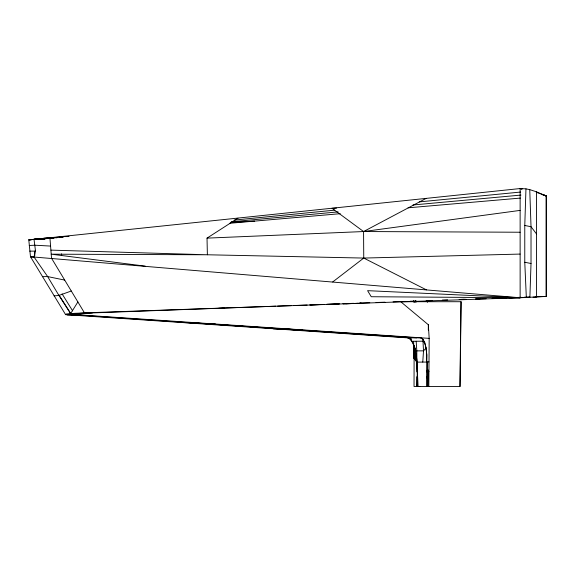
<?xml version="1.0" encoding="UTF-8"?>
<svg xmlns="http://www.w3.org/2000/svg" width="575" height="575" viewBox="0 0 575 575"><rect width="100%" height="100%" fill="white"/><g stroke="black" fill="none" stroke-linecap="round" stroke-linejoin="round"><path stroke-width="0.86" d="M414.129 347.149L414.036 386.486L460.122 386.486L461.057 301.717L400.725 301.717L428.339 324.753L429.18 338.366L428.828 386.486M417.055 386.486L416.853 376.74M416.889 371.867L416.817 350.879L416.171 341.248M62.79 236.792L28.786 239.84L30.489 256.745L65.593 314.626L407.754 337.87L420.634 337.798L422.877 339.236L423.516 350.843L422.769 362.085M426.513 386.486L426.765 354.682L426.075 348.091L424.738 342.829L422.877 339.236M428.31 330.043L428.339 324.753M427.901 386.486L428.145 370.128L427.376 370.163L426.592 371.831M416.782 386.493C417.472 370.185 418.507 352.554 410.327 337.856M459.871 386.486L461.057 301.717M413.432 343.749A48.508 14.203 83.7 0 1 414.108 358.318L416.947 362.121L426.65 362.063L426.772 354.947L426.089 348.191L424.724 342.757L422.833 339.171L420.656 337.798M427.577 361.991L427.441 386.486M76.367 314.647L65.37 314.46L70.632 313.612L84.46 312.865L526.326 297.498L524.774 262.25L524.774 225.472L525.96 188.866L520.131 188.55L33.796 239.452L43.635 238.381M525.96 188.866L529.755 189.621L531.02 226.722L531.02 263.501L529.891 297.325L526.326 297.498M533.061 297.174L546.243 296.42L546.25 195.845L542.778 194.875M44.627 238.266L28.75 239.854L34.026 239.365L35.521 251.146L33.983 256.932L47.646 276.582L58.909 295.442L70.632 313.612L77.014 313.885L89.211 312.901M536.223 192.266L536.482 191.82L546.228 196.018M70.632 313.612L77.877 301.94M426.075 348.091L423.516 350.843L416.817 350.879L415.639 351.914M40.279 238.733L29.577 239.753M332.688 281.958L363.752 258.067L520.131 254.078M426.413 289.857L363.752 258.067L207.374 254.775L207.022 238.129L238.014 218.191M426.089 198.432L363.572 231.545L207.022 238.129M71.293 291.015L58.909 295.442L54.064 295.909M409.472 338.567A21.699 7.029 83.4 0 1 412.059 341.751L413.648 341.262L422.862 341.205L424.738 342.829M69.647 314.281L68.964 314.482L411.614 337.848M520.131 210.393L363.572 231.545L332.055 208.308L336.504 208.114M45.792 238.143L33.328 239.509L38.647 239.085M30.935 239.696L34.917 239.279M30.051 239.768L38.324 238.963M55.847 237.77L57.629 237.597M234.126 220.096L334.736 210.155M419.268 201.89L520.663 192.05M412.994 204.98L520.972 195.076M231.308 221.785L338.129 211.888M66.161 314.13L74.872 314.511L92.381 312.922L275.827 306.18M229.691 223.272L340.263 213.692M408.034 207.819L520.389 198.088M71.386 314.36L77.014 313.885M64.58 236.648L69.05 236.289M40.811 238.69L50.643 237.906M52.433 237.763L56.903 237.403M59.584 237.188L63.164 236.9M66.736 236.62L68.526 236.476M38.317 238.963L44.584 238.467M50.852 237.971L46.374 238.323A92.309 1.107 -3.8 0 0 54.129 238.064M53.533 237.755L57.119 237.468M60.698 237.18L63.387 236.972M40.422 238.948L43.966 238.661M48.401 238.309L51.06 238.093M55.495 237.741L57.263 237.597M426.65 362.063L428.964 361.883M73.312 313.792L87.63 312.886M41.393 238.905L45.619 238.582M48.997 238.33L52.375 238.079M39.754 239.013L38.043 239.135L39.661 239.056M230.489 222.388L254.66 221.109M42.895 238.891L46.108 238.754M29.232 245.482L35.039 245.223L50.571 246.071M218.687 308.265L224.185 308.049M42.133 238.905L44.505 238.812M345.863 303.801L361.265 303.212L359.562 303.262M277.617 306.116L291.036 305.627M293.724 305.526L307.143 305.03M322.359 304.477L309.832 304.937L323.897 304.448M326.83 304.312L338.467 303.88M342.937 303.715L353.675 303.32M359.943 303.09L369.79 302.73M376.05 302.5L384.998 302.17M393.056 301.875L401.106 301.58M410.054 301.25L416.322 301.02M426.161 300.66L432.429 300.43M442.268 300.064L447.637 299.87M464.377 299.273L459.152 299.453L466.124 299.287M475.698 298.878L480.053 298.727M492.243 298.303L496.599 298.152M509.666 297.699L520.986 297.304M524.465 297.182L529.69 297.002M535.763 296.786L546.236 296.42L546.25 195.845M326.535 304.355L339.717 303.902M343.232 303.78L357.858 303.32M475.705 299.014L486.155 298.72M492.257 298.547L507.064 298.13M508.803 298.08L536.482 296.988L536.482 191.82L529.755 189.621M428.102 378.307L427.333 378.328L426.564 376.718M43.858 238.826L44.943 238.798L42.327 238.826M42.334 276.668L47.646 276.582L64.702 280.09M67.275 314.942L78.61 314.848L429.18 338.366M418.082 386.486L417.572 386.486L419.772 386.486M184.237 322.561L215.417 324.027M74.304 313.353L85.38 313.562M52.002 237.949L49.939 237.949L51.534 258.247L84.46 312.865L92.381 312.922M77.115 314.719L65.593 314.626M520.131 232.235L363.572 231.545L363.752 258.067M29.713 251.117L35.521 251.146M50.895 250.125L207.374 254.775L51.211 254.186L145.252 266.153M273.42 328.857L302.385 330.172L283.827 328.62M188.428 322.532L416.767 337.82M74.872 314.511L78.61 314.848L78.337 313.885M34.169 257.248L30.489 256.745L520.131 297.764L520.131 188.55L522.56 188.866M72.543 314.554L74.074 314.892M524.774 225.472L531.02 226.722L536.482 233.888M524.774 262.25L531.02 263.501M521.812 188.909L520.131 188.55L521.697 188.988M537.064 192.56L539.594 193.444M540.421 193.761L546.236 195.946L542.333 194.336M409.479 338.589L407.754 337.87L408.537 338.05A21.771 7.065 83.5 0 1 411.154 340.407M413.382 343.908L414.101 358.311L416.379 361.359M58.988 295.04L71.911 315.337M62.078 293.854L72.594 310.823M413.705 300.941L414.503 302.306M412.059 341.802L412.735 343.088M428.145 370.128L428.914 371.723M413.375 343.606L415.545 351.498L416.702 358.491L418.09 386.486M416.228 354.926L414 345.496M413.482 300.905L413.82 302.162M414.769 347.415L415.545 351.498M414.575 346.84L415.445 352.094L415.811 360.597M414.065 345.395L415.243 359.835M34.665 253.769L34.414 251.095L34.823 255.552M61.511 253.827L61.647 255.588M427.318 300.574L427.347 302.342M413.648 341.262L413.698 345.331M41.616 238.718A92.331 1.121 -3.6 0 1 44.246 238.294M45.511 238.618A92.266 1.121 -4 0 1 54.1 237.777M414.108 355.07A41.565 12.168 83.7 0 1 414.101 358.311M415.33 300.818A55.358 16.208 83.7 0 1 415.897 302.055M415.337 300.883A55.416 16.467 84 0 1 415.926 302.17M520.131 297.764L371.249 296.729L367.59 290.662L520.131 297.764"/></g></svg>
